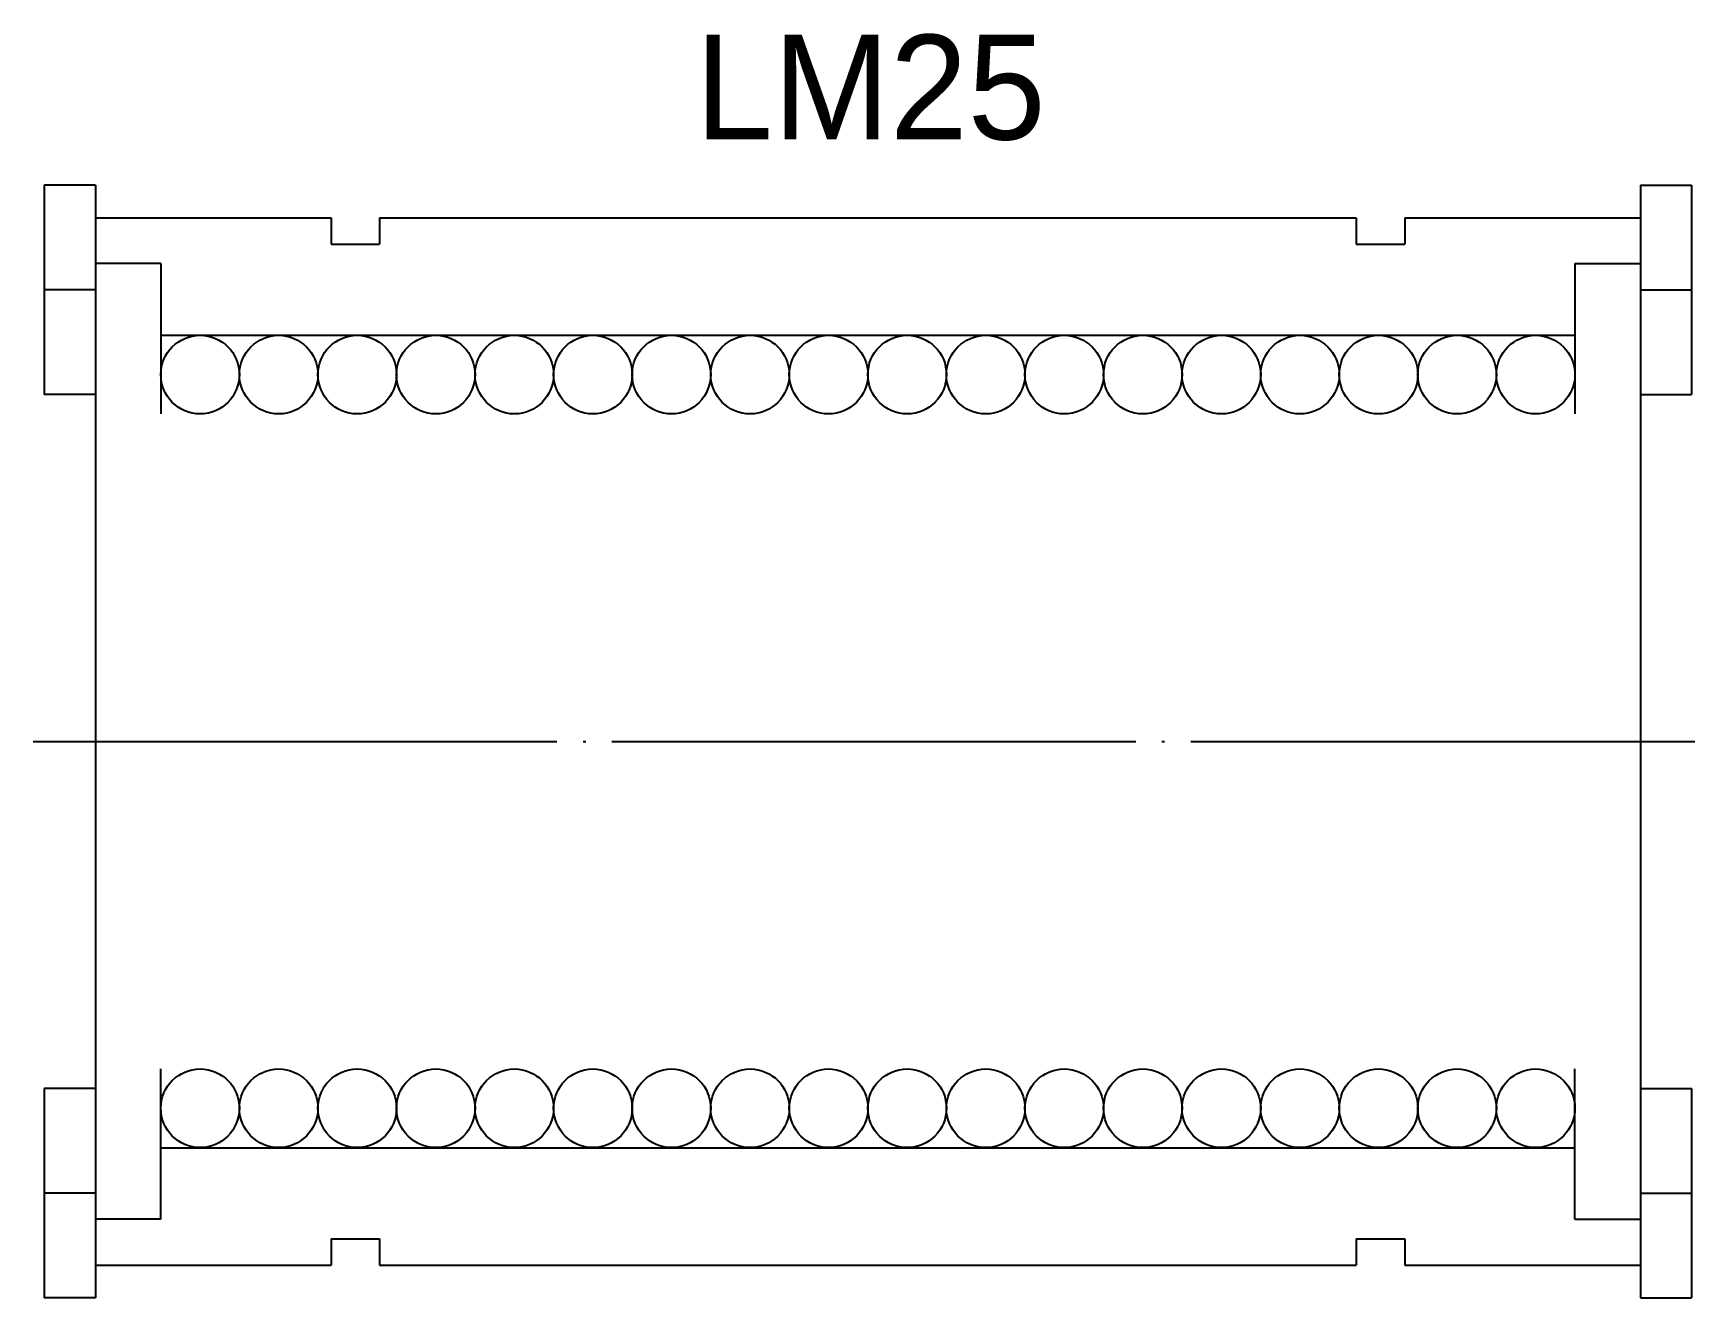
# Model space of a CAD drawing. Extents: x 20.3 to 83.7, y 51.5 to 99.8.
import ezdxf

# ---------------------------------------------------------------- set-up
doc = ezdxf.new("R2010")
doc.units = 0
doc.header["$MEASUREMENT"] = 0
doc.linetypes.add('CENTER', pattern=[22, 20, -1, 0, -1])
for name, color, linetype in [('CEN', 1, 'CENTER'), ('CON', 2, 'CONTINUOUS'), ('UTI', 7, 'CONTINUOUS')]:
    doc.layers.add(name, color=color, linetype=linetype)
doc.styles.add('CHINA', font='C2', dxfattribs={"bigfont": 'CHINA'})

msp = doc.modelspace()

# ---------------------------------------------------------------- linework, layer by layer
at = {"layer": 'CEN'}
msp.add_line((20.278, 72.73), (83.726, 72.73), dxfattribs=at)
at = {"layer": 'CON'}
for p, q in [((20.7, 93.98), (20.7, 85.98)), ((22.65, 93.98), (20.7, 93.98)), ((22.65, 93.98), (22.65, 51.48)), ((81.65, 93.98), (81.65, 51.48)), ((81.65, 93.98), (83.6, 93.98)), ((83.6, 93.98), (83.6, 85.98)), ((22.65, 92.73), (31.65, 92.73)), ((31.65, 92.73), (31.65, 91.73)), ((33.5, 92.73), (70.8, 92.73)), ((33.5, 92.73), (33.5, 91.73)), ((70.8, 92.73), (70.8, 91.73)), ((72.65, 92.73), (81.65, 92.73)), ((72.65, 92.73), (72.65, 91.73)), ((31.65, 91.73), (33.5, 91.73)), ((70.8, 91.73), (72.65, 91.73)), ((25.149, 90.98), (22.65, 90.98)), ((25.149, 90.98), (25.149, 85.242)), ((79.15, 90.98), (79.15, 85.242)), ((79.15, 90.98), (81.65, 90.98)), ((22.65, 89.98), (20.7, 89.98)), ((81.65, 89.98), (83.6, 89.98)), ((25.149, 88.253), (79.15, 88.253)), ((22.65, 85.98), (20.7, 85.98)), ((81.65, 85.98), (83.6, 85.98)), ((25.149, 54.48), (25.149, 60.219)), ((79.15, 54.48), (79.15, 60.219)), ((20.7, 59.48), (20.7, 51.48)), ((22.65, 59.48), (20.7, 59.48)), ((81.65, 59.48), (83.6, 59.48)), ((83.6, 59.48), (83.6, 51.48)), ((25.149, 57.208), (79.15, 57.208)), ((22.65, 55.48), (20.7, 55.48)), ((81.65, 55.48), (83.6, 55.48)), ((25.149, 54.48), (22.65, 54.48)), ((79.15, 54.48), (81.65, 54.48)), ((31.65, 53.73), (33.5, 53.73)), ((31.65, 53.73), (31.65, 52.73)), ((33.5, 53.73), (33.5, 52.73)), ((70.8, 53.73), (72.65, 53.73)), ((70.8, 53.73), (70.8, 52.73)), ((72.65, 53.73), (72.65, 52.73)), ((22.65, 52.73), (31.65, 52.73)), ((33.5, 52.73), (70.8, 52.73)), ((72.65, 52.73), (81.65, 52.73)), ((22.65, 51.48), (20.7, 51.48)), ((81.65, 51.48), (83.6, 51.48))]:
    msp.add_line(p, q, dxfattribs=at)
for centre in [(26.65, 86.742), (29.65, 86.742), (32.65, 86.742), (35.65, 86.742), (38.65, 86.742), (41.65, 86.742), (44.65, 86.742), (47.65, 86.742), (50.65, 86.742), (53.65, 86.742), (56.65, 86.742), (59.65, 86.742), (62.65, 86.742), (65.65, 86.742), (68.65, 86.742), (71.65, 86.742), (74.65, 86.742), (77.65, 86.742), (26.65, 58.719), (29.65, 58.719), (32.65, 58.719), (35.65, 58.719), (38.65, 58.719), (41.65, 58.719), (44.65, 58.719), (47.65, 58.719), (50.65, 58.719), (53.65, 58.719), (56.65, 58.719), (59.65, 58.719), (62.65, 58.719), (65.65, 58.719), (68.65, 58.719), (71.65, 58.719), (74.65, 58.719), (77.65, 58.719)]:
    msp.add_circle(centre, 1.5, dxfattribs=at)

# ---------------------------------------------------------------- texts
at = {"layer": 'UTI', "style": 'CHINA'}
msp.add_text('LM25', height=4, dxfattribs=at).set_placement((45.557, 95.722))

doc.saveas('drawing.dxf')
